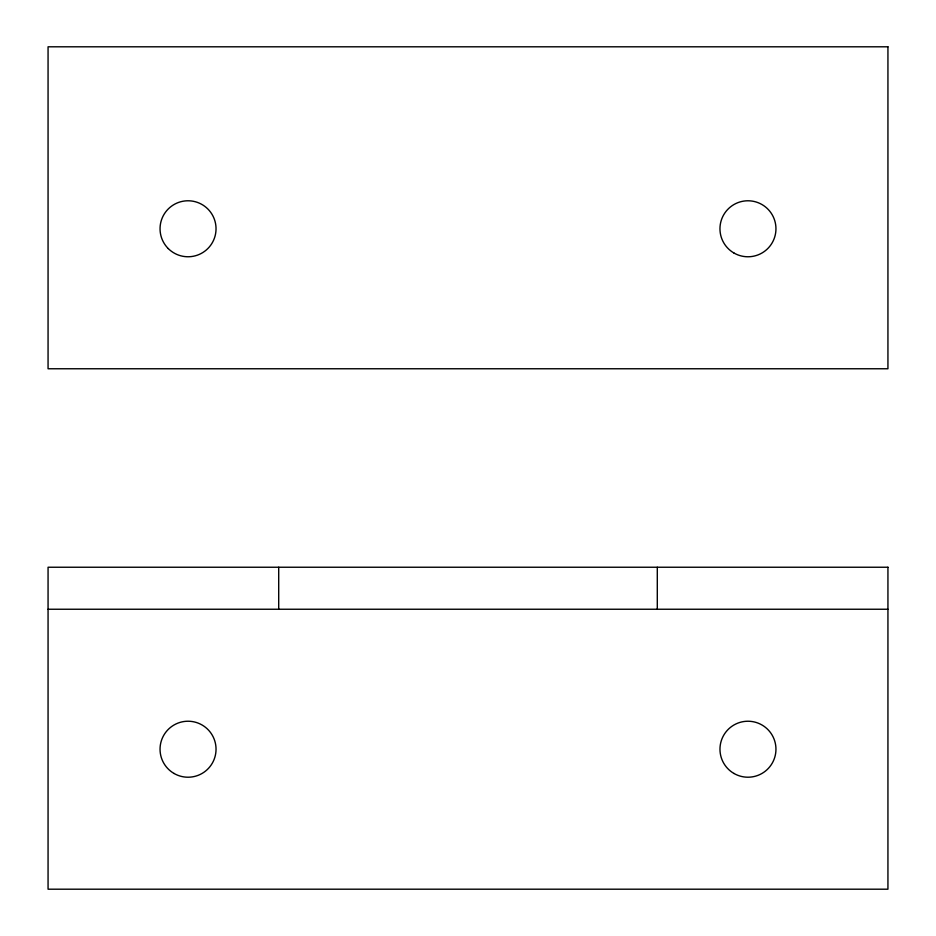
<?xml version="1.0" encoding="UTF-8"?>
<svg xmlns="http://www.w3.org/2000/svg" width="936" height="936" viewBox="0 0 936 936"><rect width="100%" height="100%" fill="white"/><g stroke="black" fill="none" stroke-linecap="round" stroke-linejoin="round"><path stroke-width="1.4" d="M48.064 609.242L887.936 609.242M657.294 567.239L657.294 609.242M278.706 567.239L278.706 609.242M887.936 46.8L48.064 46.8L48.064 368.761L887.936 368.761L887.936 46.8M887.936 567.239L48.064 567.239L48.064 889.2L887.936 889.2L887.936 567.239M174.037 773.464A27.998 27.998 0 0 0 216.04 749.221A27.998 27.998 0 0 0 174.037 724.979A27.998 27.998 0 0 0 174.037 773.464M733.964 773.464A27.998 27.998 0 0 0 775.956 749.221A27.998 27.998 0 0 0 733.964 724.979A27.998 27.998 0 0 0 733.964 773.464M168.246 248.566A27.998 27.998 0 0 0 215.081 236.024A27.998 27.998 0 0 0 180.788 201.731A27.998 27.998 0 0 0 168.246 248.566M733.964 253.024A27.998 27.998 0 0 0 775.956 228.77A27.998 27.998 0 0 0 733.964 204.528A27.998 27.998 0 0 0 733.964 253.024"/></g></svg>
